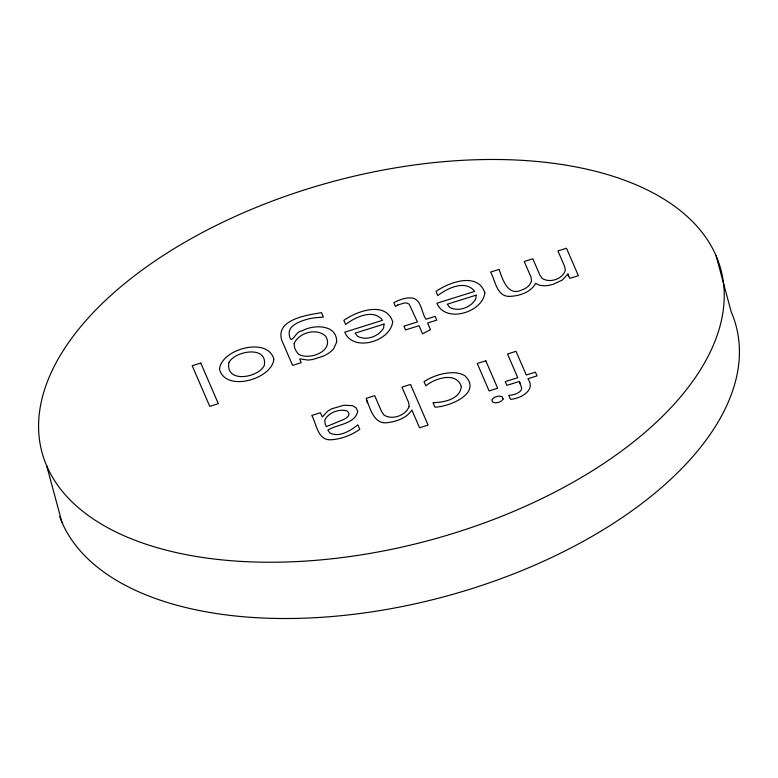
<?xml version="1.0" encoding="UTF-8"?>
<svg xmlns="http://www.w3.org/2000/svg" width="778" height="778" viewBox="0 0 778 778"><rect width="100%" height="100%" fill="white"/><g stroke="black" fill="none" stroke-linecap="round" stroke-linejoin="round"><path stroke-width="1.17" d="M567.911 274.021L562.329 280.022L553.265 284.281A16.25 8.587 -15.1 0 1 538.814 284.981L535.663 283.348C530.538 292.654 518.975 296.165 508.938 296.408C496.471 296.078 495.323 280.313 490.587 272.057L499.145 269.373C502.364 279.078 507.898 296.788 521.649 290.009C526.152 288.667 530.295 285.516 531.51 280.78L531.024 277.143L524.255 261.496L532.823 258.802L539.864 275.091L542.159 278.398C549.725 283.367 562.659 279.253 565.305 270.374L564.692 266.572L557.923 250.924L566.491 248.231L578.355 275.675L569.788 278.359L567.911 274.021L568.533 276.316M519.383 381.434L506.857 385.373L505.233 381.619L517.759 377.68L507.519 354L516.028 351.325L526.268 375.015L535.41 372.147L537.024 375.9L527.892 378.769C536.402 390.352 520.219 398.706 510.465 399.328L508.744 395.37C513.091 395.049 517.71 393.921 520.861 390.731L521.756 388.387L519.383 381.434L520.005 383.729M716.091 255.787L731.281 312.075A351.53 185.767 -15.1 0 1 465.575 590.58A351.53 185.767 -15.1 0 1 59.721 516.718M366.778 400.67L367.401 402.965M46.719 465.925L61.909 522.213M461.296 386.433C460.323 399.357 443.411 402.576 432.986 402.654L434.931 407.157C448.653 406.982 482.759 393.425 465.079 375.91A25.742 13.605 -15.1 0 0 453.409 372.691C443.013 372.662 432.743 376.095 424.02 381.638L425.829 385.82C434.814 378.283 456.375 371.291 461.296 386.433M273.807 359.047C272.582 378.876 225.581 392.754 219.522 369.317C220.826 349.361 267.574 336.164 273.807 359.047M294.172 343.575C293.841 347.62 295.98 351.627 298.801 354.398C309.868 360.477 334.423 351.053 325.71 336.261C316.918 327.538 298.742 332.566 294.172 343.575M392.686 321.722C390.692 341.299 353.29 352.706 344.761 332.177L382.504 320.322C373.557 308.224 355.05 317.181 345.656 324.494L343.866 320.371C356.859 311.035 385.839 300.736 392.686 321.722M484.82 292.8C482.837 312.377 445.424 323.784 436.896 303.245L474.638 291.4C465.691 279.302 447.185 288.249 437.79 295.572L436.001 291.449C448.994 282.113 477.984 271.814 484.82 292.8M357.656 411.387C355.147 424.175 336.777 424.331 327.839 430.156L329.853 432.996C339.354 437.81 350.372 430.701 357.861 424.837L359.806 429.339C351.257 435.252 341.085 439.259 330.64 439.784C317.628 440.387 316.558 423.767 311.764 415.452L320.322 412.768L322.384 416.989L327.694 411.124L331.729 408.8L344.051 405.202L352.619 405.688L356.13 407.866L357.656 411.387M384.011 324.086L383.612 327.898C378.944 336.397 366.302 341.143 357.53 336.242L355.147 333.14L384.011 324.086M476.146 295.154L475.747 298.976C471.079 307.475 458.446 312.221 449.665 307.31L447.282 304.217L476.146 295.154M228.888 362.548C225.26 383.496 257.703 377.962 264.199 365.757C268.4 345.169 235.102 350.625 228.888 362.548M336.641 342.096L333.82 348.486A22.085 11.67 -15.1 0 1 322.948 356.285L312.503 359.543L307.787 360.078L299.724 358.823L301.164 362.694L292.596 365.378L281.685 340.132C275.393 319.204 307.932 314.964 321.509 312.659L323.405 317.054L313.748 317.901A31.587 16.688 -15.1 0 0 300.512 321.518C295.241 323.648 288.337 327.548 289.212 334.239C290.943 347.591 295.397 330.669 301.99 330.903C313.408 324.309 337.302 324.105 336.641 342.096M409.15 406.544C405.639 415.54 392.151 420.451 383.953 415.005L381.551 411.494L374.714 395.691L366.156 398.375C370.085 408.071 373.917 425.333 388.154 422.571C397.13 421.336 406.777 417.893 411.863 410.016L419.536 427.754L428.094 425.07L410.531 384.449L401.963 387.133L408.683 402.673L409.15 406.544M325.496 418.593L324.796 420.383L325.146 423.913L326.322 426.645L343.788 419.449A8.947 4.726 -15.1 0 0 348.515 412.554L347.027 410.949C339.432 408.703 330.076 412.116 325.496 418.593M503.142 398.958C501.226 402.391 496.325 403.597 492.785 402.207L491.822 399.989C493.758 396.586 498.62 395.292 502.17 396.702L503.142 398.958M397.714 305.005L395.438 306.493L393.814 302.749C399.532 299.598 406.233 297.215 412.836 298.081C421.783 300.493 421.413 312.834 425.974 319.252L435.155 316.364L436.779 320.118L427.599 322.996L430.487 329.697L422.542 333.811L419.031 325.69L405.562 329.911L403.947 326.167L417.407 321.936L409.247 304.256L407.195 303.109L404.385 302.982L397.714 305.005M200.763 363.044L192.195 365.728L209.768 406.359L218.326 403.665L200.763 363.044M485.803 360.817L477.245 363.501L489.109 390.945L497.667 388.251L485.803 360.817M197.281 556.63A351.53 185.767 -15.1 0 0 723.91 303.838A351.53 185.767 -15.1 0 0 223.023 222.109A351.53 185.767 -15.1 0 0 197.281 556.63"/></g></svg>
